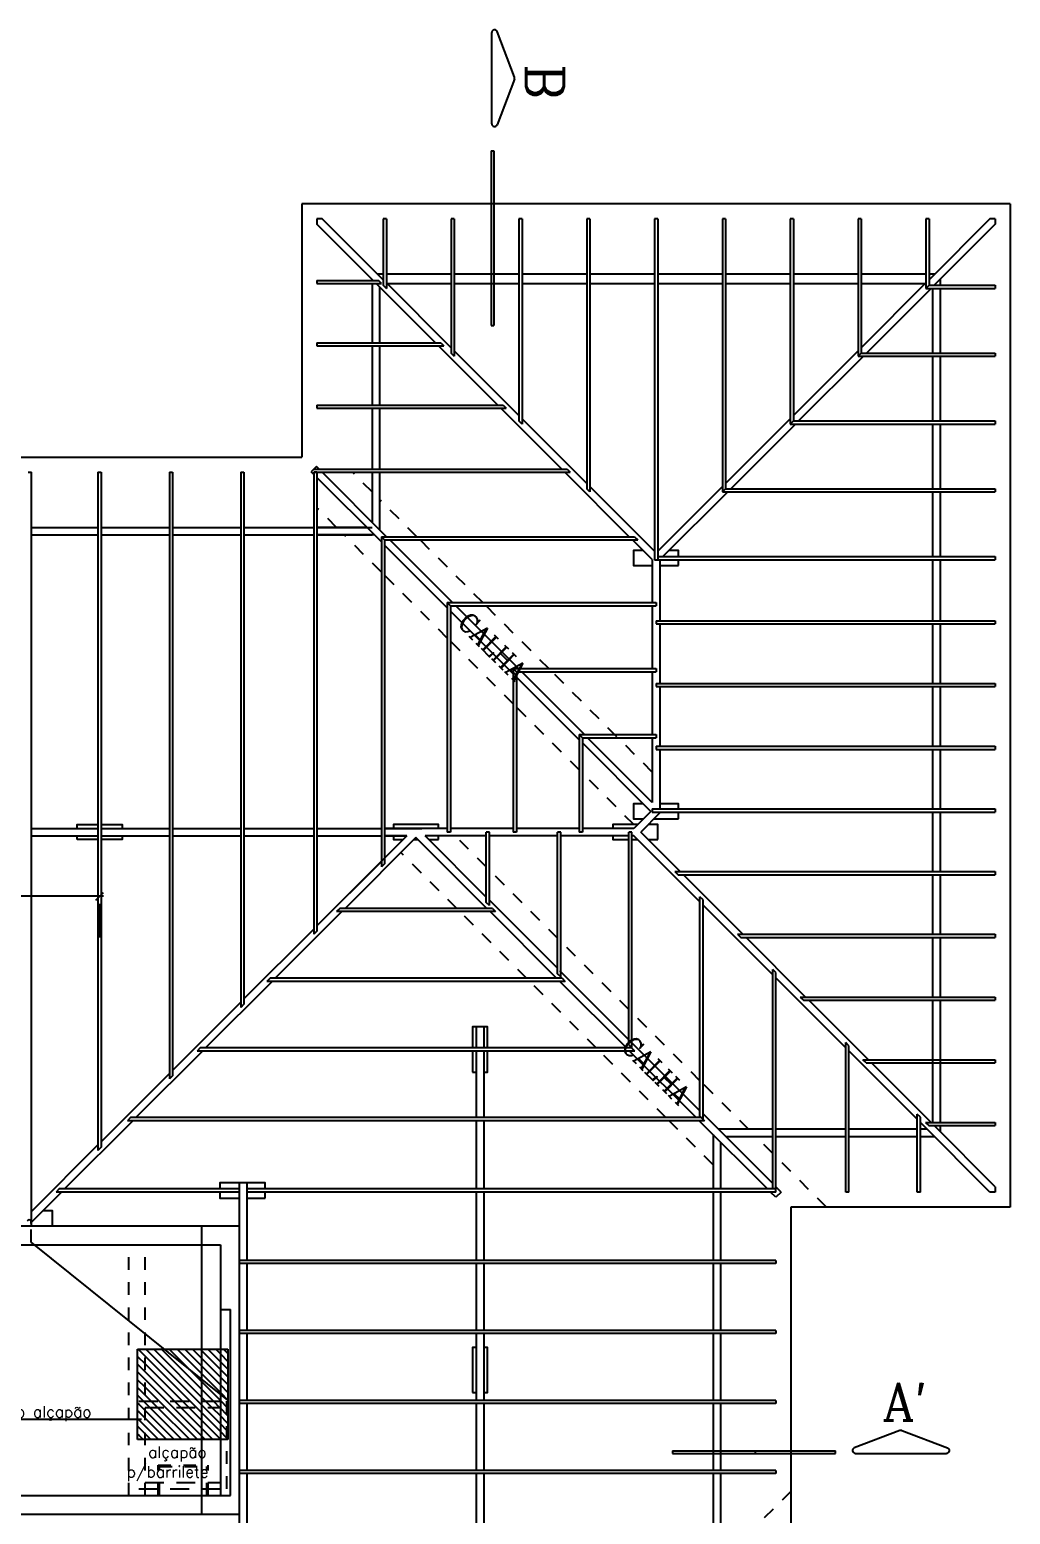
# Model space of a CAD drawing. Extents: x 63 to 100, y -593278 to 70.
# Drawn here: x 92.67 to 100.49, y 58.02 to 69.86 of the extents above; entities that cross this region are included whole.
import ezdxf

# ---------------------------------------------------------------- set-up
doc = ezdxf.new("R2010")
doc.units = 0
doc.header["$LTSCALE"] = 2
doc.linetypes.add('DASHED2', pattern=[0.375, 0.25, -0.125])
doc.layers.get('0').update_dxf_attribs({"linetype": 'CONTINUOUS'})
doc.layers.get('DEFPOINTS').update_dxf_attribs({"linetype": 'CONTINUOUS'})
for name, color, linetype in [('COTAS', 244, 'CONTINUOUS'), ('MADEIRAMENTODETELHADO', 244, 'CONTINUOUS'), ('PAREDE', 7, 'CONTINUOUS'), ('TELHADO', 30, 'CONTINUOUS'), ('TEXTO', 1, 'CONTINUOUS')]:
    doc.layers.add(name, color=color, linetype=linetype)
doc.styles.add('ROMANC', font='ROMANC.SHX')
doc.dimstyles.get("Standard").update_dxf_attribs({"dimtxt": 0.18, "dimasz": 0.18, "dimexe": 0.18, "dimexo": 0.0625, "dimgap": 0.09, "dimtad": 0, "dimtih": 1, "dimtoh": 1, "dimdec": 4, "dimzin": 0, "dimtxsty": 'STANDARD', "dimcen": 0.09, "dimazin": 3, "dimtfac": 1, "dimtdec": 4, "dimtofl": 0, "dimtmove": 0, "dimatfit": 3, "dimtolj": 1, "dimtzin": 0})

# ---------------------------------------------------------------- blocks, each defined once
blk = doc.blocks.new('*X1')
at = {"color": 0, "linetype": 'CONTINUOUS'}
for p, q in [((163.056, -96.558), (163.066, -96.548)), ((163.066, -96.548), (163.1, -96.515)), ((163.066, -96.61), (163.116, -96.56)), ((163.116, -96.745), (163.347, -96.515)), ((163.116, -96.684), (163.285, -96.515)), ((163.116, -96.622), (163.223, -96.515)), ((163.116, -96.56), (163.162, -96.515)), ((163.153, -96.77), (163.409, -96.515)), ((163.215, -96.77), (163.471, -96.515)), ((163.277, -96.77), (163.533, -96.515)), ((163.339, -96.77), (163.595, -96.515)), ((163.401, -96.77), (163.657, -96.515)), ((163.463, -96.77), (163.716, -96.517)), ((163.525, -96.77), (163.716, -96.579)), ((163.716, -96.517), (163.718, -96.515)), ((163.716, -96.579), (163.766, -96.529)), ((163.716, -96.64), (163.766, -96.59)), ((163.766, -96.529), (163.776, -96.519)), ((163.766, -96.59), (163.776, -96.58)), ((163.056, -96.62), (163.066, -96.61)), ((163.056, -96.682), (163.066, -96.672)), ((163.066, -96.672), (163.116, -96.622)), ((163.066, -96.734), (163.116, -96.684)), ((163.586, -96.77), (163.716, -96.64)), ((163.648, -96.77), (163.716, -96.702)), ((163.716, -96.702), (163.766, -96.652)), ((163.716, -96.764), (163.766, -96.714)), ((163.766, -96.652), (163.776, -96.642)), ((163.766, -96.714), (163.776, -96.704)), ((163.056, -96.744), (163.066, -96.734)), ((163.056, -96.805), (163.066, -96.795)), ((163.056, -96.867), (163.103, -96.82)), ((163.066, -96.795), (163.116, -96.745)), ((163.103, -96.82), (163.153, -96.77)), ((163.116, -97.117), (163.413, -96.82)), ((163.116, -97.055), (163.351, -96.82)), ((163.116, -96.993), (163.289, -96.82)), ((163.116, -96.931), (163.227, -96.82)), ((163.116, -96.869), (163.165, -96.82)), ((163.116, -97.179), (163.475, -96.82)), ((163.122, -97.235), (163.536, -96.82)), ((163.165, -96.82), (163.215, -96.77)), ((163.184, -97.235), (163.598, -96.82)), ((163.227, -96.82), (163.277, -96.77)), ((163.246, -97.235), (163.66, -96.82)), ((163.289, -96.82), (163.339, -96.77)), ((163.308, -97.235), (163.716, -96.826)), ((163.351, -96.82), (163.401, -96.77)), ((163.413, -96.82), (163.463, -96.77)), ((163.475, -96.82), (163.525, -96.77)), ((163.536, -96.82), (163.586, -96.77)), ((163.598, -96.82), (163.648, -96.77)), ((163.66, -96.82), (163.71, -96.77)), ((163.71, -96.77), (163.716, -96.764)), ((163.716, -96.826), (163.722, -96.82)), ((163.716, -96.888), (163.776, -96.828)), ((163.722, -96.82), (163.766, -96.776)), ((163.766, -96.776), (163.776, -96.766)), ((163.056, -96.929), (163.116, -96.869)), ((163.056, -96.991), (163.116, -96.931)), ((163.37, -97.235), (163.716, -96.888)), ((163.432, -97.235), (163.716, -96.95)), ((163.716, -96.95), (163.776, -96.89)), ((163.716, -97.012), (163.776, -96.952)), ((163.056, -97.053), (163.116, -96.993)), ((163.056, -97.115), (163.116, -97.055)), ((163.493, -97.235), (163.716, -97.012)), ((163.555, -97.235), (163.716, -97.074)), ((163.716, -97.074), (163.776, -97.014)), ((163.716, -97.135), (163.776, -97.075)), ((163.056, -97.177), (163.116, -97.117)), ((163.06, -97.235), (163.116, -97.179)), ((163.617, -97.235), (163.716, -97.135)), ((163.679, -97.235), (163.716, -97.197)), ((163.716, -97.197), (163.776, -97.137)), ((163.741, -97.235), (163.776, -97.199))]:
    blk.add_line(p, q, dxfattribs=at)
blk = doc.blocks.new('_OBLIQUE')
at = {"color": 0, "linetype": 'BYBLOCK'}
blk.add_line((-0.5, -0.5), (0.5, 0.5), dxfattribs=at)
blk = doc.blocks.new('*D53')
at = {"color": 244, "linetype": 'BYBLOCK', "ltscale": 0.2}
for p, q in [((90.178, 62.946), (91.512, 62.946)), ((90.208, 62.618), (90.208, 62.886)), ((93.261, 62.946), (91.926, 62.946)), ((93.231, 62.618), (93.231, 62.886))]:
    blk.add_line(p, q, dxfattribs=at)
at = {"layer": 'DEFPOINTS', "color": 0, "linetype": 'BYBLOCK', "ltscale": 0.2}
for p in [(90.208, 63.458), (93.231, 63.458), (93.231, 62.946)]:
    blk.add_point(p, dxfattribs=at)
at = {"color": 244, "linetype": 'BYBLOCK', "ltscale": 0.2, "xscale": 0.06, "yscale": 0.06, "zscale": 0.06, "rotation": 180}
blk.add_blockref('_OBLIQUE', (90.208, 62.946), dxfattribs=at)
at = {"color": 244, "linetype": 'BYBLOCK', "ltscale": 0.2, "xscale": 0.06, "yscale": 0.06, "zscale": 0.06}
blk.add_blockref('_OBLIQUE', (93.231, 62.946), dxfattribs=at)
at = {"color": 30, "linetype": 'BYBLOCK', "ltscale": 0.2, "insert": (91.719, 62.946), "char_height": 0.108, "attachment_point": 5}
blk.add_mtext('\\A1;3.02', dxfattribs=at)

msp = doc.modelspace()

# ---------------------------------------------------------------- linework, layer by layer
at = {"layer": 'DEFPOINTS', "color": 0, "linetype": 'DASHED2', "ltscale": 0.2}
msp.add_point((94.097, 58.431), dxfattribs=at)
at = {"layer": 'DEFPOINTS', "color": 244, "linetype": 'DASHED2', "ltscale": 0.1}
msp.add_point((94.097, 58.411), dxfattribs=at)
at = {"layer": 'MADEIRAMENTODETELHADO', "color": 30, "linetype": 'CONTINUOUS', "ltscale": 0.5}
for p, q in [((100.494, 68.468), (94.844, 68.468)), ((94.844, 68.468), (94.844, 66.448)), ((100.494, 68.468), (100.494, 60.468)), ((95.518, 68.348), (95.493, 68.348)), ((95.493, 68.348), (95.493, 67.819)), ((95.518, 68.348), (95.518, 67.794)), ((96.034, 68.348), (96.034, 67.278)), ((96.059, 68.348), (96.034, 68.348)), ((96.059, 68.348), (96.059, 67.253)), ((96.575, 68.348), (96.575, 66.737)), ((96.6, 68.348), (96.575, 68.348)), ((96.6, 68.348), (96.6, 66.712)), ((97.116, 68.348), (97.116, 66.196)), ((97.141, 68.348), (97.116, 68.348)), ((97.141, 68.348), (97.141, 66.171)), ((97.657, 68.348), (97.657, 65.63)), ((97.682, 68.348), (97.657, 68.348)), ((97.682, 68.348), (97.682, 65.63)), ((98.198, 68.348), (98.198, 66.171)), ((98.223, 68.348), (98.198, 68.348)), ((98.223, 68.348), (98.223, 66.196)), ((98.739, 68.348), (98.739, 66.712)), ((98.764, 68.348), (98.739, 68.348)), ((98.764, 68.348), (98.764, 66.737)), ((99.28, 68.348), (99.28, 67.253)), ((99.305, 68.348), (99.28, 68.348)), ((99.305, 68.348), (99.305, 67.278)), ((99.846, 68.348), (99.821, 68.348)), ((99.821, 68.348), (99.821, 67.794)), ((99.846, 68.348), (99.846, 67.819)), ((94.964, 67.858), (94.964, 67.833)), ((95.404, 67.866), (95.404, 67.858)), ((95.493, 67.908), (95.447, 67.908)), ((96.034, 67.908), (95.518, 67.908)), ((96.575, 67.908), (96.059, 67.908)), ((97.116, 67.908), (96.6, 67.908)), ((97.657, 67.908), (97.141, 67.908)), ((98.198, 67.908), (97.682, 67.908)), ((98.739, 67.908), (98.223, 67.908)), ((99.28, 67.908), (98.764, 67.908)), ((99.821, 67.908), (99.305, 67.908)), ((99.892, 67.908), (99.846, 67.908)), ((99.934, 67.866), (99.934, 67.819)), ((95.404, 67.833), (95.404, 67.36)), ((95.464, 67.806), (95.464, 67.36)), ((99.874, 67.794), (99.874, 67.278)), ((99.934, 67.794), (99.934, 67.278)), ((100.374, 67.819), (100.374, 67.794)), ((94.964, 67.36), (94.964, 67.335)), ((95.404, 67.335), (95.404, 66.863)), ((95.464, 67.335), (95.464, 66.863)), ((99.874, 67.253), (99.874, 66.737)), ((99.934, 67.253), (99.934, 66.737)), ((100.374, 67.278), (100.374, 67.253)), ((94.964, 66.863), (94.964, 66.838)), ((95.404, 66.838), (95.404, 66.353)), ((95.464, 66.838), (95.464, 66.353)), ((99.874, 66.712), (99.874, 66.196)), ((99.934, 66.712), (99.934, 66.196)), ((100.374, 66.737), (100.374, 66.712)), ((88.594, 66.448), (94.844, 66.448)), ((92.662, 66.328), (92.687, 66.328)), ((93.217, 66.328), (93.242, 66.328)), ((93.787, 66.328), (93.812, 66.328)), ((94.357, 66.328), (94.382, 66.328)), ((94.939, 66.328), (94.964, 66.328)), ((94.964, 66.328), (94.939, 66.328)), ((95.404, 66.328), (95.404, 65.93)), ((95.464, 66.328), (95.464, 65.87)), ((100.374, 66.196), (100.374, 66.171)), ((99.874, 66.171), (99.874, 65.655)), ((99.934, 66.171), (99.934, 65.655)), ((92.687, 65.888), (93.217, 65.888)), ((92.687, 65.828), (93.217, 65.828)), ((93.242, 65.888), (93.787, 65.888)), ((93.242, 65.828), (93.787, 65.828)), ((93.812, 65.888), (94.357, 65.888)), ((93.812, 65.828), (94.357, 65.828)), ((94.382, 65.888), (94.939, 65.888)), ((94.382, 65.828), (94.939, 65.828)), ((94.964, 65.888), (95.404, 65.888)), ((95.362, 65.888), (94.964, 65.888)), ((94.964, 65.828), (95.404, 65.828)), ((95.422, 65.828), (94.964, 65.828)), ((99.874, 65.63), (99.874, 65.143)), ((99.934, 65.63), (99.934, 65.143)), ((100.374, 65.655), (100.374, 65.63)), ((99.874, 65.118), (99.874, 64.643)), ((99.934, 65.118), (99.934, 64.643)), ((100.374, 65.143), (100.374, 65.118)), ((100.374, 64.643), (100.374, 64.618)), ((99.874, 64.618), (99.874, 64.143)), ((99.934, 64.618), (99.934, 64.143)), ((99.874, 64.118), (99.874, 63.643)), ((99.934, 64.118), (99.934, 63.643)), ((100.374, 64.143), (100.374, 64.118)), ((99.874, 63.618), (99.874, 63.143)), ((99.934, 63.618), (99.934, 63.143)), ((100.374, 63.643), (100.374, 63.618)), ((99.874, 63.118), (99.874, 62.643)), ((99.934, 63.118), (99.934, 62.643)), ((100.374, 63.143), (100.374, 63.118)), ((100.374, 62.643), (100.374, 62.618)), ((99.874, 62.618), (99.874, 62.143)), ((99.934, 62.618), (99.934, 62.143)), ((99.874, 62.118), (99.874, 61.143)), ((99.934, 62.118), (99.934, 61.143)), ((100.374, 62.143), (100.374, 62.118)), ((96.234, 61.905), (96.234, 61.737)), ((96.294, 61.905), (96.294, 61.737)), ((96.234, 61.712), (96.234, 61.181)), ((96.294, 61.712), (96.294, 61.181)), ((100.374, 61.643), (100.374, 61.618)), ((96.234, 61.156), (96.234, 60.613)), ((96.294, 61.156), (96.294, 60.613)), ((99.934, 61.118), (99.934, 61.07)), ((100.374, 61.143), (100.374, 61.118)), ((98.124, 61.046), (98.124, 60.613)), ((98.599, 61.088), (98.167, 61.088)), ((98.184, 60.986), (98.184, 60.613)), ((98.599, 61.028), (98.227, 61.028)), ((99.182, 61.088), (98.624, 61.088)), ((99.182, 61.028), (98.624, 61.028)), ((99.752, 61.088), (99.207, 61.088)), ((99.752, 61.028), (99.207, 61.028)), ((99.832, 61.088), (99.777, 61.088)), ((99.892, 61.028), (99.777, 61.028)), ((96.234, 60.588), (96.234, 60.042)), ((96.294, 60.588), (96.294, 60.042)), ((98.124, 60.588), (98.124, 60.042)), ((98.184, 60.588), (98.184, 60.042)), ((99.207, 60.588), (99.182, 60.588)), ((99.777, 60.588), (99.752, 60.588)), ((100.494, 60.468), (98.744, 60.468)), ((98.744, 60.468), (98.744, 57.918)), ((98.744, 60.468), (98.744, 57.918)), ((100.494, 60.468), (98.744, 60.468)), ((98.624, 60.042), (98.624, 60.017)), ((96.234, 60.017), (96.234, 59.484)), ((96.294, 60.017), (96.294, 59.484)), ((98.124, 60.017), (98.124, 59.484)), ((98.184, 60.017), (98.184, 59.484)), ((96.234, 59.459), (96.234, 58.926)), ((96.294, 59.459), (96.294, 58.926)), ((98.124, 59.459), (98.124, 58.926)), ((98.184, 59.459), (98.184, 58.926)), ((98.624, 59.484), (98.624, 59.459)), ((96.234, 58.901), (96.234, 58.368)), ((96.294, 58.901), (96.294, 58.368)), ((98.124, 58.901), (98.124, 58.368)), ((98.184, 58.901), (98.184, 58.368)), ((98.624, 58.926), (98.624, 58.901)), ((98.624, 58.368), (98.624, 58.343)), ((96.234, 58.343), (96.234, 57.798)), ((96.294, 58.343), (96.294, 57.798)), ((98.124, 58.343), (98.124, 57.798)), ((98.184, 58.343), (98.184, 57.798))]:
    msp.add_line(p, q, dxfattribs=at)
at = {"layer": 'MADEIRAMENTODETELHADO', "color": 244, "linetype": 'CONTINUOUS', "ltscale": 0.5}
for p, q in [((95.007, 68.348), (94.964, 68.348)), ((94.964, 68.348), (94.964, 68.306)), ((100.374, 68.348), (100.332, 68.348)), ((100.374, 68.348), (100.374, 68.306)), ((100.374, 60.63), (100.374, 60.588)), ((100.374, 60.588), (100.332, 60.588))]:
    msp.add_line(p, q, dxfattribs=at)
at = {"layer": 'MADEIRAMENTODETELHADO', "color": 5, "ltscale": 0.2}
msp.add_line((89.094, 60.318), (94.344, 60.318), dxfattribs=at)
at = {"layer": 'MADEIRAMENTODETELHADO', "color": 30, "ltscale": 0.2}
msp.add_line((92.684, 60.338), (92.684, 60.356), dxfattribs=at)
msp.add_arc((92.669, 60.349), 0.0164, 24.1849, 156.078, dxfattribs=at)
at = {"layer": 'PAREDE', "color": 5, "ltscale": 0.2}
for p, q in [((89.094, 60.318), (94.344, 60.318)), ((94.044, 60.318), (94.044, 58.018)), ((94.344, 60.318), (94.344, 58.018)), ((94.344, 60.318), (94.344, 58.018)), ((89.244, 60.168), (94.194, 60.168)), ((94.194, 60.168), (94.194, 58.168)), ((89.244, 58.168), (94.274, 58.168)), ((89.094, 58.018), (94.344, 58.018)), ((89.094, 58.018), (94.344, 58.018))]:
    msp.add_line(p, q, dxfattribs=at)
at = {"layer": 'PAREDE', "color": 244, "linetype": 'DASHED2', "ltscale": 0.2}
for p, q in [((93.464, 58.168), (93.464, 60.168)), ((93.594, 58.168), (93.594, 60.168)), ((94.244, 58.921), (94.244, 58.221))]:
    msp.add_line(p, q, dxfattribs=at)
at = {"layer": 'PAREDE', "color": 5, "linetype": 'CONTINUOUS', "ltscale": 0.3}
for p in [(94.194, 59.651), (94.274, 58.168)]:
    msp.add_line(p, (94.274, 59.651), dxfattribs=at)
at = {"layer": 'PAREDE', "color": 244, "ltscale": 0.2}
msp.add_line((94.194, 59.651), (94.194, 58.188), dxfattribs=at)
at = {"layer": 'PAREDE', "linetype": 'CONTINUOUS', "ltscale": 0.3}
for p, q in [((93.534, 59.335), (94.254, 59.335)), ((93.534, 58.615), (93.534, 59.335)), ((94.254, 59.335), (94.254, 58.615)), ((94.254, 58.615), (93.534, 58.615))]:
    msp.add_line(p, q, dxfattribs=at)
at = {"layer": 'PAREDE', "color": 244, "linetype": 'DASHED2', "ltscale": 0.3}
for p, q in [((93.544, 58.921), (94.244, 58.921)), ((93.594, 58.871), (94.194, 58.871)), ((93.594, 58.271), (94.194, 58.271)), ((93.544, 58.221), (94.244, 58.221))]:
    msp.add_line(p, q, dxfattribs=at)
at = {"layer": 'PAREDE', "color": 244, "linetype": 'DASHED2', "ltscale": 0.1}
for p, q in [((93.699, 58.411), (94.097, 58.411)), ((93.699, 58.168), (93.699, 58.411)), ((93.709, 58.399), (94.085, 58.399)), ((93.709, 58.168), (93.709, 58.399)), ((94.085, 58.168), (94.085, 58.399)), ((94.097, 58.168), (94.097, 58.411))]:
    msp.add_line(p, q, dxfattribs=at)
at = {"layer": 'TELHADO', "color": 244, "ltscale": 0.2}
for p, q in [((95.493, 67.862), (95.007, 68.348)), ((100.332, 68.348), (99.846, 67.862)), ((95.412, 67.858), (94.964, 68.306)), ((100.374, 68.306), (99.888, 67.819)), ((95.909, 67.36), (95.437, 67.833)), ((96.034, 67.321), (95.518, 67.837)), ((99.821, 67.837), (99.305, 67.321)), ((99.863, 67.794), (99.347, 67.278)), ((96.407, 66.863), (95.934, 67.335)), ((96.059, 67.253), (96.034, 67.278)), ((96.575, 66.78), (96.059, 67.296)), ((99.28, 67.296), (98.764, 66.78)), ((99.322, 67.253), (98.806, 66.737)), ((96.917, 66.353), (96.432, 66.838)), ((97.116, 66.239), (96.6, 66.755)), ((98.739, 66.755), (98.223, 66.239)), ((98.781, 66.712), (98.265, 66.196)), ((94.961, 66.374), (94.919, 66.331)), ((94.939, 66.311), (94.919, 66.331)), ((94.982, 66.353), (94.961, 66.374)), ((95.52, 65.814), (95.007, 66.328)), ((97.455, 65.814), (96.942, 66.328)), ((95.478, 65.772), (94.964, 66.286)), ((97.657, 65.698), (97.141, 66.214)), ((98.198, 66.214), (97.682, 65.698)), ((98.24, 66.171), (97.724, 65.655)), ((96.004, 65.246), (95.503, 65.747)), ((96.046, 65.288), (95.545, 65.789)), ((97.639, 65.631), (97.48, 65.789)), ((97.639, 65.631), (97.639, 65.288)), ((97.699, 65.631), (97.699, 65.143)), ((96.572, 64.762), (96.071, 65.263)), ((97.639, 65.263), (97.639, 64.762)), ((96.53, 64.72), (96.029, 65.221)), ((97.699, 65.118), (97.699, 64.643)), ((97.056, 64.194), (96.555, 64.695)), ((97.098, 64.236), (96.597, 64.737)), ((97.639, 64.737), (97.639, 64.236)), ((97.699, 64.618), (97.699, 64.143)), ((97.627, 63.623), (97.081, 64.169)), ((97.639, 63.695), (97.123, 64.211)), ((97.639, 64.211), (97.639, 63.695)), ((97.699, 64.118), (97.699, 63.643)), ((97.627, 63.623), (97.492, 63.488)), ((97.699, 63.611), (97.547, 63.458)), ((97.699, 63.618), (97.699, 63.611)), ((92.687, 63.488), (93.217, 63.488)), ((93.242, 63.488), (93.787, 63.488)), ((93.812, 63.488), (94.357, 63.488)), ((94.382, 63.488), (94.939, 63.488)), ((94.964, 63.488), (95.478, 63.488)), ((96.004, 63.488), (95.503, 63.488)), ((95.503, 63.488), (95.801, 63.488)), ((96.53, 63.488), (96.029, 63.488)), ((97.056, 63.488), (96.555, 63.488)), ((97.492, 63.488), (97.081, 63.488)), ((97.862, 63.143), (97.547, 63.458)), ((92.687, 63.428), (93.217, 63.428)), ((93.242, 63.428), (93.787, 63.428)), ((93.812, 63.428), (94.357, 63.428)), ((94.382, 63.428), (94.939, 63.428)), ((95.682, 63.428), (94.964, 62.71)), ((94.964, 63.428), (95.478, 63.428)), ((95.754, 63.416), (95.188, 62.849)), ((95.682, 63.428), (95.503, 63.428)), ((95.682, 63.428), (95.503, 63.249)), ((95.503, 63.428), (95.682, 63.428)), ((96.32, 62.849), (95.754, 63.416)), ((96.315, 62.94), (95.827, 63.428)), ((96.315, 63.428), (95.827, 63.428)), ((96.883, 63.428), (96.34, 63.428)), ((97.451, 63.428), (96.908, 63.428)), ((97.492, 63.428), (97.476, 63.428)), ((98.019, 62.901), (97.492, 63.428)), ((95.478, 63.224), (94.964, 62.71)), ((98.362, 62.643), (97.887, 63.118)), ((96.883, 62.372), (96.34, 62.915)), ((98.599, 62.321), (98.044, 62.876)), ((95.163, 62.824), (94.632, 62.293)), ((96.876, 62.293), (96.345, 62.824)), ((94.939, 62.685), (94.382, 62.128)), ((94.939, 62.685), (94.382, 62.128)), ((98.862, 62.143), (98.387, 62.618)), ((97.455, 61.8), (96.902, 62.353)), ((99.182, 61.738), (98.624, 62.296)), ((94.607, 62.268), (94.076, 61.737)), ((97.432, 61.737), (96.901, 62.268)), ((94.357, 62.103), (93.812, 61.558)), ((94.357, 62.103), (93.812, 61.558)), ((99.362, 61.643), (98.887, 62.118)), ((94.051, 61.712), (93.52, 61.181)), ((97.988, 61.181), (97.457, 61.712)), ((98.019, 61.236), (97.476, 61.779)), ((99.752, 61.168), (99.207, 61.713)), ((99.862, 61.143), (99.387, 61.618)), ((93.787, 61.533), (93.242, 60.988)), ((93.787, 61.533), (93.242, 60.988)), ((98.599, 60.655), (98.044, 61.211)), ((93.495, 61.156), (92.952, 60.613)), ((98.557, 60.613), (98.013, 61.156)), ((100.332, 60.588), (99.777, 61.143)), ((100.374, 60.63), (99.887, 61.118)), ((93.217, 60.963), (92.687, 60.433)), ((98.667, 60.588), (98.624, 60.63)), ((92.927, 60.588), (92.684, 60.346)), ((98.624, 60.546), (98.582, 60.588)), ((98.667, 60.588), (98.624, 60.546))]:
    msp.add_line(p, q, dxfattribs=at)
at = {"layer": 'TELHADO', "color": 30, "ltscale": 0.2}
for p, q in [((94.964, 67.858), (95.454, 67.858)), ((95.479, 67.833), (95.454, 67.858)), ((94.964, 67.833), (95.479, 67.833)), ((95.464, 67.833), (95.479, 67.833)), ((95.518, 67.794), (95.493, 67.819)), ((95.493, 67.819), (95.518, 67.794)), ((95.522, 67.833), (96.034, 67.833)), ((95.522, 67.833), (96.034, 67.833)), ((96.059, 67.833), (96.575, 67.833)), ((96.059, 67.833), (96.575, 67.833)), ((96.6, 67.833), (97.116, 67.833)), ((96.6, 67.833), (97.116, 67.833)), ((97.141, 67.833), (97.433, 67.833)), ((97.141, 67.833), (97.657, 67.833)), ((97.682, 67.833), (98.198, 67.833)), ((98.223, 67.833), (98.739, 67.833)), ((98.764, 67.833), (99.28, 67.833)), ((99.305, 67.833), (99.817, 67.833)), ((99.846, 67.819), (99.821, 67.794)), ((99.821, 67.794), (100.374, 67.794)), ((99.846, 67.819), (100.374, 67.819)), ((94.964, 67.36), (95.952, 67.36)), ((94.964, 67.335), (95.977, 67.335)), ((95.952, 67.36), (95.977, 67.335)), ((96.034, 67.278), (96.059, 67.253)), ((99.305, 67.278), (99.28, 67.253)), ((99.28, 67.253), (100.374, 67.253)), ((99.305, 67.278), (100.374, 67.278)), ((94.964, 66.863), (96.449, 66.863)), ((94.964, 66.838), (96.474, 66.838)), ((96.449, 66.863), (96.474, 66.838)), ((96.6, 66.712), (96.575, 66.737)), ((98.764, 66.737), (98.739, 66.712)), ((98.739, 66.712), (100.374, 66.712)), ((98.764, 66.737), (100.374, 66.737)), ((92.687, 60.318), (92.687, 66.328)), ((93.217, 66.328), (93.217, 60.92)), ((93.242, 66.328), (93.242, 60.945)), ((93.787, 66.328), (93.787, 61.49)), ((93.812, 66.328), (93.812, 61.515)), ((94.357, 66.328), (94.357, 62.06)), ((94.382, 66.328), (94.382, 62.085)), ((94.939, 66.353), (96.959, 66.353)), ((94.939, 66.328), (94.939, 62.643)), ((94.964, 66.328), (94.964, 62.668)), ((94.964, 66.328), (96.984, 66.328)), ((96.959, 66.353), (96.984, 66.328)), ((97.141, 66.171), (97.116, 66.196)), ((98.223, 66.196), (98.198, 66.171)), ((98.223, 66.196), (100.374, 66.196)), ((98.198, 66.171), (100.374, 66.171)), ((95.478, 65.814), (95.503, 65.789)), ((95.478, 65.814), (97.498, 65.814)), ((95.478, 65.814), (95.478, 63.181)), ((95.503, 65.789), (97.523, 65.789)), ((95.503, 65.789), (95.503, 63.206)), ((97.498, 65.814), (97.523, 65.789)), ((97.657, 65.63), (100.374, 65.63)), ((97.682, 65.655), (100.374, 65.655)), ((96.004, 65.288), (97.669, 65.288)), ((96.004, 65.288), (96.029, 65.263)), ((96.004, 65.288), (96.004, 63.458)), ((96.029, 65.263), (97.669, 65.263)), ((96.029, 65.263), (96.029, 63.458)), ((97.669, 65.288), (97.669, 65.263)), ((97.669, 65.143), (100.374, 65.143)), ((97.669, 65.143), (97.669, 65.118)), ((97.669, 65.118), (100.374, 65.118)), ((96.53, 64.762), (96.555, 64.737)), ((96.53, 64.762), (97.669, 64.762)), ((96.53, 64.762), (96.53, 63.458)), ((97.669, 64.762), (97.669, 64.737)), ((96.555, 64.737), (97.669, 64.737)), ((96.555, 64.737), (96.555, 63.458)), ((97.669, 64.643), (100.374, 64.643)), ((97.669, 64.643), (97.669, 64.618)), ((97.669, 64.618), (100.374, 64.618)), ((97.056, 64.236), (97.081, 64.211)), ((97.056, 64.236), (97.669, 64.236)), ((97.056, 64.236), (97.056, 63.458)), ((97.081, 64.211), (97.669, 64.211)), ((97.081, 64.211), (97.081, 63.458)), ((97.669, 64.236), (97.669, 64.211)), ((97.669, 64.143), (100.374, 64.143)), ((97.669, 64.143), (97.669, 64.118)), ((97.669, 64.118), (100.374, 64.118)), ((97.639, 63.643), (100.374, 63.643)), ((97.639, 63.643), (97.639, 63.618)), ((97.639, 63.618), (100.374, 63.618)), ((96.029, 63.458), (96.004, 63.458)), ((96.315, 62.897), (96.315, 63.458)), ((96.34, 63.458), (96.315, 63.458)), ((96.34, 62.872), (96.34, 63.458)), ((96.555, 63.458), (96.53, 63.458)), ((96.908, 63.458), (96.883, 63.458)), ((96.883, 62.329), (96.883, 63.458)), ((96.908, 62.304), (96.908, 63.458)), ((97.081, 63.458), (97.056, 63.458)), ((97.476, 63.458), (97.451, 63.458)), ((97.451, 61.761), (97.451, 63.458)), ((97.476, 61.736), (97.476, 63.458)), ((95.503, 63.206), (95.478, 63.181)), ((97.819, 63.143), (100.374, 63.143)), ((97.819, 63.143), (97.844, 63.118)), ((97.844, 63.118), (100.374, 63.118)), ((96.34, 62.872), (96.315, 62.897)), ((98.044, 62.918), (98.019, 62.943)), ((98.019, 61.193), (98.019, 62.943)), ((98.044, 61.168), (98.044, 62.918)), ((95.146, 62.849), (95.121, 62.824)), ((96.388, 62.824), (95.121, 62.824)), ((96.363, 62.849), (95.146, 62.849)), ((96.363, 62.849), (96.388, 62.824)), ((94.964, 62.668), (94.939, 62.643)), ((94.964, 62.668), (94.939, 62.643)), ((98.319, 62.643), (100.374, 62.643)), ((98.319, 62.643), (98.344, 62.618)), ((98.344, 62.618), (100.374, 62.618)), ((94.59, 62.293), (94.565, 62.268)), ((96.919, 62.293), (94.59, 62.293)), ((96.908, 62.304), (96.883, 62.329)), ((96.919, 62.293), (96.944, 62.268)), ((98.624, 62.338), (98.599, 62.363)), ((98.599, 60.613), (98.599, 62.363)), ((98.624, 60.588), (98.624, 62.338)), ((96.944, 62.268), (94.565, 62.268)), ((94.382, 62.085), (94.357, 62.06)), ((94.382, 62.085), (94.357, 62.06)), ((98.819, 62.143), (100.374, 62.143)), ((98.819, 62.143), (98.844, 62.118)), ((98.844, 62.118), (100.374, 62.118)), ((94.034, 61.737), (94.009, 61.712)), ((97.5, 61.712), (94.009, 61.712)), ((97.476, 61.737), (94.034, 61.737)), ((97.5, 61.712), (97.451, 61.761)), ((97.476, 61.736), (97.451, 61.761)), ((99.182, 60.588), (99.182, 61.78)), ((99.207, 61.755), (99.182, 61.78)), ((99.207, 60.588), (99.207, 61.755)), ((99.319, 61.643), (100.374, 61.643)), ((99.344, 61.618), (99.319, 61.643)), ((99.344, 61.618), (100.374, 61.618)), ((93.812, 61.515), (93.787, 61.49)), ((93.812, 61.515), (93.787, 61.49)), ((99.752, 60.588), (99.752, 61.21)), ((99.777, 61.185), (99.752, 61.21)), ((93.478, 61.181), (93.453, 61.156)), ((98.056, 61.156), (93.453, 61.156)), ((98.031, 61.181), (93.478, 61.181)), ((98.019, 61.193), (98.056, 61.156)), ((98.044, 61.168), (98.019, 61.193)), ((99.777, 60.588), (99.777, 61.185)), ((99.819, 61.143), (100.374, 61.143)), ((99.819, 61.143), (99.844, 61.118)), ((99.844, 61.118), (100.374, 61.118)), ((93.242, 60.945), (93.217, 60.92)), ((93.242, 60.945), (93.217, 60.92)), ((92.909, 60.613), (92.884, 60.588)), ((94.344, 60.588), (92.884, 60.588)), ((94.344, 60.613), (92.909, 60.613)), ((98.624, 60.613), (94.404, 60.613)), ((98.624, 60.588), (94.404, 60.588)), ((94.254, 58.928), (92.684, 60.188)), ((98.624, 60.042), (94.344, 60.042)), ((98.624, 60.017), (94.344, 60.017)), ((98.624, 59.484), (94.344, 59.484)), ((98.624, 59.459), (94.344, 59.459)), ((98.624, 58.926), (94.344, 58.926)), ((98.624, 58.901), (94.344, 58.901)), ((98.624, 58.368), (94.344, 58.368)), ((98.624, 58.343), (94.344, 58.343))]:
    msp.add_line(p, q, dxfattribs=at)
at = {"layer": 'TELHADO', "color": 30, "linetype": 'DASHED2', "ltscale": 0.2}
for p, q in [((95.404, 66.171), (95.247, 66.328)), ((95.761, 65.814), (95.464, 66.111)), ((95.121, 65.888), (94.964, 66.045)), ((95.478, 65.532), (95.181, 65.828)), ((96.287, 65.288), (95.786, 65.789)), ((96.004, 65.006), (95.503, 65.507)), ((96.813, 64.762), (96.312, 65.263)), ((96.53, 64.48), (96.029, 64.981)), ((97.639, 63.936), (96.838, 64.737)), ((97.056, 63.954), (96.555, 64.455)), ((97.491, 63.518), (97.081, 63.929)), ((96.315, 63.18), (96.067, 63.428)), ((96.08, 62.849), (95.634, 63.295)), ((96.883, 62.612), (96.34, 63.155)), ((96.636, 62.293), (96.105, 62.824)), ((97.451, 62.044), (96.908, 62.587)), ((97.192, 61.737), (96.661, 62.268)), ((98.019, 61.476), (97.476, 62.019)), ((97.748, 61.181), (97.217, 61.712)), ((98.407, 61.088), (98.044, 61.451)), ((98.124, 60.805), (97.773, 61.156)), ((98.599, 60.896), (98.467, 61.028)), ((99.027, 60.468), (98.624, 60.871)), ((98.744, 58.201), (98.341, 57.798))]:
    msp.add_line(p, q, dxfattribs=at)
at = {"layer": 'TELHADO', "color": 244, "linetype": 'CONTINUOUS', "ltscale": 0.2}
for p, q in [((94.344, 60.66), (94.344, 57.798)), ((94.404, 60.66), (94.404, 60.042)), ((94.404, 60.017), (94.404, 59.484)), ((94.404, 59.459), (94.404, 58.926)), ((94.404, 58.901), (94.404, 58.368)), ((94.404, 58.343), (94.404, 57.798))]:
    msp.add_line(p, q, dxfattribs=at)
at = {"layer": 'TELHADO', "color": 30, "linetype": 'DASHED2', "ltscale": 0.06}
msp.add_line((92.684, 60.188), (92.684, 60.338), dxfattribs=at)
at = {"layer": 'TELHADO', "color": 30, "ltscale": 0.2}
for points in [[(97.567, 65.703), (97.489, 65.703), (97.489, 65.583), (97.639, 65.583)], [(97.657, 65.703), (97.652, 65.703)], [(97.687, 65.703), (97.682, 65.703)], [(97.849, 65.655), (97.849, 65.703), (97.772, 65.703)], [(97.849, 65.583), (97.849, 65.63)], [(97.699, 65.583), (97.849, 65.583)], [(97.567, 63.683), (97.489, 63.683), (97.489, 63.563), (97.567, 63.563)], [(97.849, 63.643), (97.849, 63.683), (97.699, 63.683)], [(97.849, 63.563), (97.849, 63.618)], [(93.051, 63.488), (93.051, 63.518), (93.217, 63.518)], [(93.242, 63.518), (93.411, 63.518), (93.411, 63.488)], [(95.934, 63.488), (95.934, 63.518), (95.574, 63.518), (95.574, 63.488)], [(95.934, 63.488), (95.934, 63.518), (95.574, 63.518), (95.574, 63.488)], [(97.522, 63.518), (97.324, 63.518), (97.324, 63.488)], [(97.684, 63.398), (97.684, 63.518), (97.607, 63.518)], [(97.652, 63.563), (97.849, 63.563)], [(93.051, 63.398), (93.051, 63.428)], [(93.217, 63.398), (93.051, 63.398)], [(93.411, 63.428), (93.411, 63.398), (93.242, 63.398)], [(95.574, 63.428), (95.574, 63.398), (95.652, 63.398)], [(95.574, 63.428), (95.574, 63.398), (95.652, 63.398)], [(95.737, 63.398), (95.772, 63.398)], [(95.737, 63.398), (95.772, 63.398)], [(95.857, 63.398), (95.934, 63.398)], [(95.857, 63.398), (95.934, 63.398)], [(95.934, 63.398), (95.934, 63.428)], [(95.934, 63.398), (95.934, 63.428)], [(97.324, 63.428), (97.324, 63.398), (97.451, 63.398)], [(97.476, 63.398), (97.522, 63.398)], [(97.607, 63.398), (97.684, 63.398)], [(96.324, 61.737), (96.324, 61.905), (96.204, 61.905), (96.204, 61.737)], [(96.204, 61.712), (96.204, 61.545)], [(96.294, 61.545), (96.324, 61.545), (96.324, 61.712)], [(96.204, 61.545), (96.234, 61.545)], [(94.55, 60.613), (94.55, 60.66), (94.19, 60.66), (94.19, 60.613)], [(94.19, 60.588), (94.19, 60.54), (94.344, 60.54)], [(94.404, 60.54), (94.55, 60.54)], [(94.55, 60.54), (94.55, 60.588)], [(92.692, 60.438), (92.687, 60.438)], [(92.854, 60.318), (92.854, 60.438), (92.777, 60.438)], [(92.494, 60.318), (92.854, 60.318)], [(96.234, 59.348), (96.204, 59.348), (96.204, 58.988)], [(96.294, 58.988), (96.324, 58.988), (96.324, 59.348), (96.294, 59.348)], [(96.204, 58.988), (96.234, 58.988)]]:
    msp.add_lwpolyline(points, dxfattribs=at)
at = {"layer": 'TEXTO', "color": 3, "linetype": 'CONTINUOUS', "ltscale": 0.3}
for p, q in [((96.359, 69.107), (96.359, 69.834)), ((96.539, 69.478), (96.402, 69.842)), ((96.539, 69.463), (96.402, 69.099)), ((99.614, 58.685), (99.25, 58.548)), ((99.63, 58.685), (99.994, 58.548)), ((99.258, 58.504), (99.986, 58.504))]:
    msp.add_line(p, q, dxfattribs=at)
at = {"layer": 'TEXTO', "color": 3, "ltscale": 0.3}
for p, q in [((96.354, 68.892), (96.376, 68.892)), ((96.354, 68.892), (96.354, 67.497)), ((96.354, 68.892), (96.376, 68.892)), ((96.376, 68.892), (96.376, 67.497)), ((96.354, 67.497), (96.376, 67.497)), ((97.799, 58.524), (99.099, 58.524)), ((97.799, 58.524), (97.799, 58.502)), ((97.799, 58.502), (99.099, 58.502)), ((98.462, 58.502), (98.462, 58.524)), ((99.099, 58.502), (99.099, 58.524))]:
    msp.add_line(p, q, dxfattribs=at)
at = {"layer": 'TEXTO', "color": 244, "linetype": 'CONTINUOUS', "ltscale": 0.3}
msp.add_line((92.049, 58.776), (93.566, 58.776), dxfattribs=at)
at = {"layer": 'TEXTO', "color": 3, "linetype": 'CONTINUOUS', "ltscale": 0.3}
for centre, start, end in [((96.381, 69.834), 20.6014, 180), ((96.518, 69.47), 339.3986, 20.6014), ((96.518, 69.47), 339.3986, 20.6014), ((96.381, 69.107), 180, 339.3986), ((99.622, 58.664), 69.3986, 110.6014), ((99.622, 58.664), 69.3986, 110.6014), ((99.258, 58.527), 110.6014, 270), ((99.986, 58.527), 270, 69.3986)]:
    msp.add_arc(centre, 0.0225, start, end, dxfattribs=at)

# ---------------------------------------------------------------- block references
at = {"layer": 'TELHADO', "linetype": 'CONTINUOUS', "ltscale": 0.3, "xscale": -1, "rotation": 180}
msp.add_blockref('*X1', (-69.522, -37.9), dxfattribs=at)

# ---------------------------------------------------------------- texts
at = {"layer": 'TEXTO', "color": 3, "linetype": 'CONTINUOUS', "ltscale": 0.3, "style": 'ROMANC', "text_generation_flag": 2}
msp.add_text('B', height=0.3, rotation=90, dxfattribs=at).set_placement((96.933, 69.583))
at = {"layer": 'TEXTO', "color": 30, "ltscale": 0.3, "style": 'ROMANC'}
for p in [(96.076, 65.119), (97.381, 61.739)]:
    msp.add_text('CALHA', height=0.15, rotation=315.3544, dxfattribs=at).set_placement(p)
at = {"layer": 'TEXTO', "color": 3, "linetype": 'CONTINUOUS', "ltscale": 0.3, "style": 'ROMANC'}
msp.add_text("A'", height=0.3, dxfattribs=at).set_placement((99.473, 58.767))
at = {"layer": 'TEXTO', "color": 30, "ltscale": 0.3, "style": 'ROMANC'}
for s, p in [('tampa do alçapão ', (92.048, 58.791)), ('alçapão ', (93.618, 58.468)), ('p/barrilete', (93.447, 58.312))]:
    msp.add_text(s, height=0.09, dxfattribs=at).set_placement(p)

# ---------------------------------------------------------------- dimensions: what is measured, and where the dimension line sits
at = {"layer": 'COTAS', "color": 244, "ltscale": 0.2}
dim = msp.add_linear_dim(base=(93.231, 62.946), p1=(90.208, 63.458), p2=(93.231, 63.458), dimstyle='STANDARD', override={"dimscale": 0.6, "dimasz": 0.1, "dimexe": 0.1, "dimexo": 1.4, "dimtih": 0, "dimtoh": 0, "dimdec": 2, "dimblk1": 'OBLIQUE', "dimblk2": 'OBLIQUE', "dimsah": 1, "dimdle": 0.05, "dimclrd": 244, "dimclre": 244, "dimclrt": 30}, dxfattribs=at)
dim.commit()
dim.dimension.update_dxf_attribs({"geometry": '*D53', "text_midpoint": (91.719, 62.946)})

doc.saveas('drawing.dxf')
